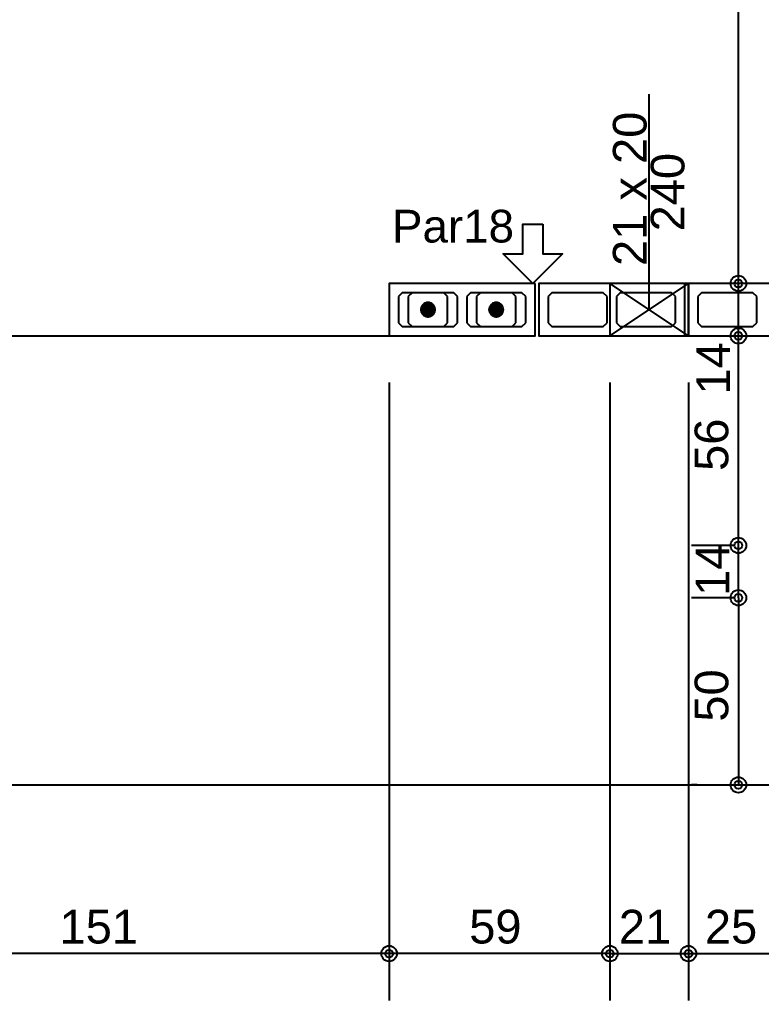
# Model space of a CAD drawing. Extents: x 0 to 119, y 0 to 84.
# Drawn here: x 29.26 to 33.23, y 36.29 to 41.53 of the extents above; entities that cross this region are included whole.
import ezdxf

# ---------------------------------------------------------------- set-up
doc = ezdxf.new("R2010")
doc.units = 0
doc.header["$MEASUREMENT"] = 0
doc.linetypes.add('ESTILO_TQS_0005', pattern=[0.4, 0.3, -0.1])
for name, color, linetype in [('27', 250, 'CONTINUOUS'), ('3', 7, 'CONTINUOUS'), ('35', 255, 'CONTINUOUS')]:
    doc.layers.add(name, color=color, linetype=linetype)
doc.styles.add('TQS_ARIAL', font='arial.ttf')

msp = doc.modelspace()

# ---------------------------------------------------------------- linework, layer by layer
at = {"layer": '27', "color": 250, "linetype": 'ESTILO_TQS_0005'}
for points in [[(31.6028, 40.05), (31.5828, 40.07), (31.3078, 40.07), (31.2878, 40.05), (31.2878, 39.91), (31.3078, 39.89), (31.5828, 39.89), (31.6028, 39.91), (31.6028, 40.05)], [(31.9678, 40.05), (31.9478, 40.07), (31.6728, 40.07), (31.6528, 40.05), (31.6528, 39.91), (31.6728, 39.89), (31.9478, 39.89), (31.9678, 39.91), (31.9678, 40.05)], [(32.4028, 40.05), (32.3828, 40.07), (32.1078, 40.07), (32.0878, 40.05), (32.0878, 39.91), (32.1078, 39.89), (32.3828, 39.89), (32.4028, 39.91), (32.4028, 40.05)], [(32.7678, 40.05), (32.7478, 40.07), (32.4728, 40.07), (32.4528, 40.05), (32.4528, 39.91), (32.4728, 39.89), (32.7478, 39.89), (32.7678, 39.91), (32.7678, 40.05)], [(33.2028, 40.05), (33.1828, 40.07), (32.9078, 40.07), (32.8878, 40.05), (32.8878, 39.91), (32.9078, 39.89), (33.1828, 39.89), (33.2028, 39.91), (33.2028, 40.05)]]:
    msp.add_lwpolyline(points, dxfattribs=at)
at = {"layer": '3', "color": 7, "linetype": 'Continuous'}
for p, q in [((32.8378, 39.84), (32.4178, 40.12)), ((32.4178, 39.84), (32.8378, 40.12)), ((31.3603, 40.07), (31.3403, 40.05)), ((31.3403, 40.05), (31.3403, 39.91)), ((31.5303, 40.07), (31.3603, 40.07)), ((31.5503, 40.05), (31.5303, 40.07)), ((31.5503, 39.91), (31.5503, 40.05)), ((31.7253, 40.07), (31.7053, 40.05)), ((31.7053, 40.05), (31.7053, 39.91)), ((31.8953, 40.07), (31.7253, 40.07)), ((31.9153, 40.05), (31.8953, 40.07)), ((31.9153, 39.91), (31.9153, 40.05)), ((31.3403, 39.91), (31.3603, 39.89)), ((31.3603, 39.89), (31.5303, 39.89)), ((31.5303, 39.89), (31.5503, 39.91)), ((31.7053, 39.91), (31.7253, 39.89)), ((31.7253, 39.89), (31.8953, 39.89)), ((31.8953, 39.89), (31.9153, 39.91))]:
    msp.add_line(p, q, dxfattribs=at)
for points in [[(32.6278, 39.98), (32.6278, 41.132229)], [(32.058639, 40.435947), (32.058639, 40.277974), (32.163955, 40.277974), (32.005981, 40.12), (31.848008, 40.277974), (31.953323, 40.277974), (31.953323, 40.435947), (32.058639, 40.435947)], [(32.0178, 40.12), (31.2378, 40.12), (31.2378, 39.84), (32.0178, 39.84), (32.0178, 40.12)], [(32.8178, 40.12), (32.0378, 40.12), (32.0378, 39.84), (32.8178, 39.84), (32.8178, 40.12)], [(32.8378, 39.84), (32.8378, 40.12), (32.4178, 40.12), (32.4178, 39.84), (32.8378, 39.84)], [(33.6178, 40.12), (32.8378, 40.12), (32.8378, 39.84), (33.6178, 39.84), (33.6178, 40.12)], [(31.4459, 39.98), (31.445897, 39.979939), (31.445888, 39.979879), (31.445872, 39.97982), (31.445851, 39.979763), (31.445825, 39.979709), (31.445792, 39.979657), (31.445755, 39.979609), (31.445713, 39.979565), (31.445667, 39.979526), (31.445617, 39.979491), (31.445564, 39.979461), (31.445508, 39.979437), (31.44545, 39.979419), (31.445391, 39.979407), (31.44533, 39.979401), (31.44527, 39.979401), (31.445209, 39.979407), (31.44515, 39.979419), (31.445092, 39.979437), (31.445036, 39.979461), (31.444983, 39.979491), (31.444933, 39.979526), (31.444887, 39.979565), (31.444845, 39.979609), (31.444808, 39.979657), (31.444775, 39.979709), (31.444749, 39.979763), (31.444728, 39.97982), (31.444712, 39.979879), (31.444703, 39.979939), (31.4447, 39.98), (31.4831, 39.98), (31.482906, 39.983824), (31.482326, 39.987609), (31.481366, 39.991316), (31.480037, 39.994907), (31.47835, 39.998344), (31.476325, 40.001594), (31.473981, 40.004622), (31.471343, 40.007397), (31.468438, 40.009891), (31.465295, 40.012079), (31.461947, 40.013937), (31.458428, 40.015447), (31.454775, 40.016593), (31.451024, 40.017364), (31.447215, 40.017751), (31.443385, 40.017751), (31.439576, 40.017364), (31.435825, 40.016593), (31.432172, 40.015447), (31.428653, 40.013937), (31.425305, 40.012079), (31.422162, 40.009891), (31.419257, 40.007397), (31.416619, 40.004622), (31.414275, 40.001594), (31.41225, 39.998344), (31.410563, 39.994907), (31.409234, 39.991316), (31.408274, 39.987609), (31.407694, 39.983824), (31.4075, 39.98), (31.4459, 39.98)], [(31.8109, 39.98), (31.810897, 39.979939), (31.810888, 39.979879), (31.810872, 39.97982), (31.810851, 39.979763), (31.810825, 39.979709), (31.810792, 39.979657), (31.810755, 39.979609), (31.810713, 39.979565), (31.810667, 39.979526), (31.810617, 39.979491), (31.810564, 39.979461), (31.810508, 39.979437), (31.81045, 39.979419), (31.810391, 39.979407), (31.81033, 39.979401), (31.81027, 39.979401), (31.810209, 39.979407), (31.81015, 39.979419), (31.810092, 39.979437), (31.810036, 39.979461), (31.809983, 39.979491), (31.809933, 39.979526), (31.809887, 39.979565), (31.809845, 39.979609), (31.809808, 39.979657), (31.809775, 39.979709), (31.809749, 39.979763), (31.809728, 39.97982), (31.809712, 39.979879), (31.809703, 39.979939), (31.8097, 39.98), (31.8481, 39.98), (31.847906, 39.983824), (31.847326, 39.987609), (31.846366, 39.991316), (31.845037, 39.994907), (31.84335, 39.998344), (31.841325, 40.001594), (31.838981, 40.004622), (31.836343, 40.007397), (31.833438, 40.009891), (31.830295, 40.012079), (31.826947, 40.013937), (31.823428, 40.015447), (31.819775, 40.016593), (31.816024, 40.017364), (31.812215, 40.017751), (31.808385, 40.017751), (31.804576, 40.017364), (31.800825, 40.016593), (31.797172, 40.015447), (31.793653, 40.013937), (31.790305, 40.012079), (31.787162, 40.009891), (31.784257, 40.007397), (31.781619, 40.004622), (31.779275, 40.001594), (31.77725, 39.998344), (31.775563, 39.994907), (31.774234, 39.991316), (31.773274, 39.987609), (31.772694, 39.983824), (31.7725, 39.98), (31.8109, 39.98)], [(31.4447, 39.98), (31.444703, 39.980061), (31.444712, 39.980121), (31.444728, 39.98018), (31.444749, 39.980237), (31.444775, 39.980291), (31.444808, 39.980343), (31.444845, 39.980391), (31.444887, 39.980435), (31.444933, 39.980474), (31.444983, 39.980509), (31.445036, 39.980539), (31.445092, 39.980563), (31.44515, 39.980581), (31.445209, 39.980593), (31.44527, 39.980599), (31.44533, 39.980599), (31.445391, 39.980593), (31.44545, 39.980581), (31.445508, 39.980563), (31.445564, 39.980539), (31.445617, 39.980509), (31.445667, 39.980474), (31.445713, 39.980435), (31.445755, 39.980391), (31.445792, 39.980343), (31.445825, 39.980291), (31.445851, 39.980237), (31.445872, 39.98018), (31.445888, 39.980121), (31.445897, 39.980061), (31.4459, 39.98), (31.4075, 39.98), (31.407694, 39.976176), (31.408274, 39.972391), (31.409234, 39.968684), (31.410563, 39.965093), (31.41225, 39.961656), (31.414275, 39.958406), (31.416619, 39.955378), (31.419257, 39.952603), (31.422162, 39.950109), (31.425305, 39.947921), (31.428653, 39.946063), (31.432172, 39.944553), (31.435825, 39.943407), (31.439576, 39.942636), (31.443385, 39.942249), (31.447215, 39.942249), (31.451024, 39.942636), (31.454775, 39.943407), (31.458428, 39.944553), (31.461947, 39.946063), (31.465295, 39.947921), (31.468438, 39.950109), (31.471343, 39.952603), (31.473981, 39.955378), (31.476325, 39.958406), (31.47835, 39.961656), (31.480037, 39.965093), (31.481366, 39.968684), (31.482326, 39.972391), (31.482906, 39.976176), (31.4831, 39.98), (31.4447, 39.98)], [(31.8097, 39.98), (31.809703, 39.980061), (31.809712, 39.980121), (31.809728, 39.98018), (31.809749, 39.980237), (31.809775, 39.980291), (31.809808, 39.980343), (31.809845, 39.980391), (31.809887, 39.980435), (31.809933, 39.980474), (31.809983, 39.980509), (31.810036, 39.980539), (31.810092, 39.980563), (31.81015, 39.980581), (31.810209, 39.980593), (31.81027, 39.980599), (31.81033, 39.980599), (31.810391, 39.980593), (31.81045, 39.980581), (31.810508, 39.980563), (31.810564, 39.980539), (31.810617, 39.980509), (31.810667, 39.980474), (31.810713, 39.980435), (31.810755, 39.980391), (31.810792, 39.980343), (31.810825, 39.980291), (31.810851, 39.980237), (31.810872, 39.98018), (31.810888, 39.980121), (31.810897, 39.980061), (31.8109, 39.98), (31.7725, 39.98), (31.772694, 39.976176), (31.773274, 39.972391), (31.774234, 39.968684), (31.775563, 39.965093), (31.77725, 39.961656), (31.779275, 39.958406), (31.781619, 39.955378), (31.784257, 39.952603), (31.787162, 39.950109), (31.790305, 39.947921), (31.793653, 39.946063), (31.797172, 39.944553), (31.800825, 39.943407), (31.804576, 39.942636), (31.808385, 39.942249), (31.812215, 39.942249), (31.816024, 39.942636), (31.819775, 39.943407), (31.823428, 39.944553), (31.826947, 39.946063), (31.830295, 39.947921), (31.833438, 39.950109), (31.836343, 39.952603), (31.838981, 39.955378), (31.841325, 39.958406), (31.84335, 39.961656), (31.845037, 39.965093), (31.846366, 39.968684), (31.847326, 39.972391), (31.847906, 39.976176), (31.8481, 39.98), (31.8097, 39.98)], [(26.8378, 39.84), (26.8378, 37.44), (33.6178, 37.44), (33.6178, 38.44)], [(28.2178, 39.84), (31.2378, 39.84)]]:
    msp.add_lwpolyline(points, dxfattribs=at)
for centre in [(31.4453, 39.98), (31.8103, 39.98)]:
    msp.add_circle(centre, 0.0372, dxfattribs=at)
for points in [[(31.4459, 39.98), (31.410563, 39.994907), (31.409234, 39.991316)], [(31.4459, 39.98), (31.41225, 39.998344), (31.410563, 39.994907)], [(31.4459, 39.98), (31.414275, 40.001594), (31.41225, 39.998344)], [(31.4459, 39.98), (31.416619, 40.004622), (31.414275, 40.001594)], [(31.4459, 39.98), (31.419257, 40.007397), (31.416619, 40.004622)], [(31.4459, 39.98), (31.422162, 40.009891), (31.419257, 40.007397)], [(31.4459, 39.98), (31.425305, 40.012079), (31.422162, 40.009891)], [(31.4459, 39.98), (31.428653, 40.013937), (31.425305, 40.012079)], [(31.4459, 39.98), (31.432172, 40.015447), (31.428653, 40.013937)], [(31.4459, 39.98), (31.435825, 40.016593), (31.432172, 40.015447)], [(31.4459, 39.98), (31.439576, 40.017364), (31.435825, 40.016593)], [(31.4459, 39.98), (31.443385, 40.017751), (31.439576, 40.017364)], [(31.4459, 39.98), (31.447215, 40.017751), (31.443385, 40.017751)], [(31.4831, 39.98), (31.447215, 40.017751), (31.4459, 39.98)], [(31.4831, 39.98), (31.451024, 40.017364), (31.447215, 40.017751)], [(31.4831, 39.98), (31.454775, 40.016593), (31.451024, 40.017364)], [(31.4831, 39.98), (31.458428, 40.015447), (31.454775, 40.016593)], [(31.4831, 39.98), (31.461947, 40.013937), (31.458428, 40.015447)], [(31.4831, 39.98), (31.465295, 40.012079), (31.461947, 40.013937)], [(31.4831, 39.98), (31.468438, 40.009891), (31.465295, 40.012079)], [(31.4831, 39.98), (31.471343, 40.007397), (31.468438, 40.009891)], [(31.4831, 39.98), (31.473981, 40.004622), (31.471343, 40.007397)], [(31.4831, 39.98), (31.476325, 40.001594), (31.473981, 40.004622)], [(31.4831, 39.98), (31.47835, 39.998344), (31.476325, 40.001594)], [(31.4831, 39.98), (31.480037, 39.994907), (31.47835, 39.998344)], [(31.4831, 39.98), (31.481366, 39.991316), (31.480037, 39.994907)], [(31.8109, 39.98), (31.775563, 39.994907), (31.774234, 39.991316)], [(31.8109, 39.98), (31.77725, 39.998344), (31.775563, 39.994907)], [(31.8109, 39.98), (31.779275, 40.001594), (31.77725, 39.998344)], [(31.8109, 39.98), (31.781619, 40.004622), (31.779275, 40.001594)], [(31.8109, 39.98), (31.784257, 40.007397), (31.781619, 40.004622)], [(31.8109, 39.98), (31.787162, 40.009891), (31.784257, 40.007397)], [(31.8109, 39.98), (31.790305, 40.012079), (31.787162, 40.009891)], [(31.8109, 39.98), (31.793653, 40.013937), (31.790305, 40.012079)], [(31.8109, 39.98), (31.797172, 40.015447), (31.793653, 40.013937)], [(31.8109, 39.98), (31.800825, 40.016593), (31.797172, 40.015447)], [(31.8109, 39.98), (31.804576, 40.017364), (31.800825, 40.016593)], [(31.8109, 39.98), (31.808385, 40.017751), (31.804576, 40.017364)], [(31.8109, 39.98), (31.812215, 40.017751), (31.808385, 40.017751)], [(31.8481, 39.98), (31.812215, 40.017751), (31.8109, 39.98)], [(31.8481, 39.98), (31.816024, 40.017364), (31.812215, 40.017751)], [(31.8481, 39.98), (31.819775, 40.016593), (31.816024, 40.017364)], [(31.8481, 39.98), (31.823428, 40.015447), (31.819775, 40.016593)], [(31.8481, 39.98), (31.826947, 40.013937), (31.823428, 40.015447)], [(31.8481, 39.98), (31.830295, 40.012079), (31.826947, 40.013937)], [(31.8481, 39.98), (31.833438, 40.009891), (31.830295, 40.012079)], [(31.8481, 39.98), (31.836343, 40.007397), (31.833438, 40.009891)], [(31.8481, 39.98), (31.838981, 40.004622), (31.836343, 40.007397)], [(31.8481, 39.98), (31.841325, 40.001594), (31.838981, 40.004622)], [(31.8481, 39.98), (31.84335, 39.998344), (31.841325, 40.001594)], [(31.8481, 39.98), (31.845037, 39.994907), (31.84335, 39.998344)], [(31.8481, 39.98), (31.846366, 39.991316), (31.845037, 39.994907)], [(31.4459, 39.98), (31.407694, 39.983824), (31.4075, 39.98)], [(31.4447, 39.98), (31.4075, 39.98), (31.407694, 39.976176)], [(31.4459, 39.98), (31.408274, 39.987609), (31.407694, 39.983824)], [(31.4447, 39.98), (31.407694, 39.976176), (31.408274, 39.972391)], [(31.4459, 39.98), (31.409234, 39.991316), (31.408274, 39.987609)], [(31.4447, 39.98), (31.408274, 39.972391), (31.409234, 39.968684)], [(31.4447, 39.98), (31.409234, 39.968684), (31.410563, 39.965093)], [(31.4447, 39.98), (31.410563, 39.965093), (31.41225, 39.961656)], [(31.4447, 39.98), (31.41225, 39.961656), (31.414275, 39.958406)], [(31.4447, 39.98), (31.414275, 39.958406), (31.416619, 39.955378)], [(31.4447, 39.98), (31.416619, 39.955378), (31.419257, 39.952603)], [(31.4447, 39.98), (31.419257, 39.952603), (31.422162, 39.950109)], [(31.4447, 39.98), (31.422162, 39.950109), (31.425305, 39.947921)], [(31.4447, 39.98), (31.425305, 39.947921), (31.428653, 39.946063)], [(31.4447, 39.98), (31.428653, 39.946063), (31.432172, 39.944553)], [(31.4447, 39.98), (31.432172, 39.944553), (31.435825, 39.943407)], [(31.4447, 39.98), (31.435825, 39.943407), (31.439576, 39.942636)], [(31.4447, 39.98), (31.439576, 39.942636), (31.443385, 39.942249)], [(31.4447, 39.98), (31.443385, 39.942249), (31.447215, 39.942249)], [(31.444933, 39.980474), (31.444728, 39.98018), (31.4447, 39.98)], [(31.444933, 39.980474), (31.4447, 39.98), (31.4447, 39.98)], [(31.444933, 39.980474), (31.4447, 39.98), (31.4447, 39.98)], [(31.444933, 39.980474), (31.4447, 39.98), (31.4447, 39.98)], [(31.444933, 39.980474), (31.4447, 39.98), (31.4447, 39.98)], [(31.444933, 39.980474), (31.4447, 39.98), (31.4447, 39.98)], [(31.444933, 39.980474), (31.4447, 39.98), (31.4447, 39.98)], [(31.444933, 39.980474), (31.4447, 39.98), (31.4447, 39.98)], [(31.444933, 39.980474), (31.4447, 39.98), (31.4447, 39.98)], [(31.444933, 39.980474), (31.4447, 39.98), (31.4447, 39.98)], [(31.444933, 39.980474), (31.4447, 39.98), (31.4447, 39.98)], [(31.444933, 39.980474), (31.4447, 39.98), (31.4447, 39.98)], [(31.444933, 39.980474), (31.4447, 39.98), (31.4447, 39.98)], [(31.444933, 39.980474), (31.4447, 39.98), (31.4447, 39.98)], [(31.444933, 39.980474), (31.4447, 39.98), (31.4447, 39.98)], [(31.444933, 39.980474), (31.4447, 39.98), (31.4447, 39.98)], [(31.444933, 39.980474), (31.4447, 39.98), (31.4447, 39.98)], [(31.444933, 39.980474), (31.4447, 39.98), (31.4447, 39.98)], [(31.444933, 39.980474), (31.4447, 39.98), (31.4447, 39.98)], [(31.444933, 39.980474), (31.4447, 39.98), (31.4447, 39.98)], [(31.444933, 39.980474), (31.4447, 39.98), (31.4447, 39.98)], [(31.444933, 39.980474), (31.4447, 39.98), (31.4447, 39.98)], [(31.444933, 39.980474), (31.4447, 39.98), (31.4447, 39.98)], [(31.4447, 39.98), (31.447215, 39.942249), (31.4831, 39.98)], [(31.444933, 39.980474), (31.444775, 39.980291), (31.444728, 39.98018)], [(31.444933, 39.980474), (31.444808, 39.980343), (31.444775, 39.980291)], [(31.444933, 39.980474), (31.444845, 39.980391), (31.444808, 39.980343)], [(31.444933, 39.980474), (31.444887, 39.980435), (31.444845, 39.980391)], [(31.444933, 39.980474), (31.444933, 39.980474), (31.444887, 39.980435)], [(31.444933, 39.980474), (31.444887, 39.980435), (31.444887, 39.980435)], [(31.444933, 39.980474), (31.444933, 39.980474), (31.444933, 39.980474)], [(31.4459, 39.98), (31.445667, 39.979526), (31.445667, 39.979526)], [(31.4459, 39.98), (31.445667, 39.979526), (31.445667, 39.979526)], [(31.4459, 39.98), (31.445667, 39.979526), (31.445713, 39.979565)], [(31.4459, 39.98), (31.445713, 39.979565), (31.445713, 39.979565)], [(31.4459, 39.98), (31.445713, 39.979565), (31.445755, 39.979609)], [(31.4459, 39.98), (31.445755, 39.979609), (31.445792, 39.979657)], [(31.4459, 39.98), (31.445792, 39.979657), (31.445825, 39.979709)], [(31.4459, 39.98), (31.445825, 39.979709), (31.445872, 39.97982)], [(31.4459, 39.98), (31.445872, 39.97982), (31.4459, 39.98)], [(31.4459, 39.98), (31.4459, 39.98), (31.4459, 39.98)], [(31.4459, 39.98), (31.4459, 39.98), (31.4459, 39.98)], [(31.4459, 39.98), (31.4459, 39.98), (31.4459, 39.98)], [(31.4459, 39.98), (31.4459, 39.98), (31.4459, 39.98)], [(31.4459, 39.98), (31.4459, 39.98), (31.4459, 39.98)], [(31.4459, 39.98), (31.4459, 39.98), (31.4459, 39.98)], [(31.4459, 39.98), (31.4459, 39.98), (31.4459, 39.98)], [(31.4459, 39.98), (31.4459, 39.98), (31.4459, 39.98)], [(31.4459, 39.98), (31.4459, 39.98), (31.4459, 39.98)], [(31.4459, 39.98), (31.4459, 39.98), (31.4459, 39.98)], [(31.4459, 39.98), (31.4459, 39.98), (31.4459, 39.98)], [(31.4459, 39.98), (31.4459, 39.98), (31.4459, 39.98)], [(31.4459, 39.98), (31.4459, 39.98), (31.4459, 39.98)], [(31.4459, 39.98), (31.4459, 39.98), (31.4459, 39.98)], [(31.4459, 39.98), (31.4459, 39.98), (31.4459, 39.98)], [(31.4459, 39.98), (31.4459, 39.98), (31.4459, 39.98)], [(31.4459, 39.98), (31.4459, 39.98), (31.4459, 39.98)], [(31.4459, 39.98), (31.4459, 39.98), (31.4459, 39.98)], [(31.4459, 39.98), (31.4459, 39.98), (31.4459, 39.98)], [(31.4459, 39.98), (31.4459, 39.98), (31.4459, 39.98)], [(31.4459, 39.98), (31.4459, 39.98), (31.4459, 39.98)], [(31.4831, 39.98), (31.447215, 39.942249), (31.451024, 39.942636)], [(31.4831, 39.98), (31.451024, 39.942636), (31.454775, 39.943407)], [(31.4831, 39.98), (31.454775, 39.943407), (31.458428, 39.944553)], [(31.4831, 39.98), (31.458428, 39.944553), (31.461947, 39.946063)], [(31.4831, 39.98), (31.461947, 39.946063), (31.465295, 39.947921)], [(31.4831, 39.98), (31.465295, 39.947921), (31.468438, 39.950109)], [(31.4831, 39.98), (31.468438, 39.950109), (31.471343, 39.952603)], [(31.4831, 39.98), (31.471343, 39.952603), (31.473981, 39.955378)], [(31.4831, 39.98), (31.473981, 39.955378), (31.476325, 39.958406)], [(31.4831, 39.98), (31.476325, 39.958406), (31.47835, 39.961656)], [(31.4831, 39.98), (31.47835, 39.961656), (31.480037, 39.965093)], [(31.4831, 39.98), (31.480037, 39.965093), (31.481366, 39.968684)], [(31.4831, 39.98), (31.482326, 39.987609), (31.481366, 39.991316)], [(31.4831, 39.98), (31.481366, 39.968684), (31.482326, 39.972391)], [(31.4831, 39.98), (31.482906, 39.983824), (31.482326, 39.987609)], [(31.4831, 39.98), (31.482326, 39.972391), (31.482906, 39.976176)], [(31.8109, 39.98), (31.772694, 39.983824), (31.7725, 39.98)], [(31.8097, 39.98), (31.7725, 39.98), (31.772694, 39.976176)], [(31.8109, 39.98), (31.773274, 39.987609), (31.772694, 39.983824)], [(31.8097, 39.98), (31.772694, 39.976176), (31.773274, 39.972391)], [(31.8109, 39.98), (31.774234, 39.991316), (31.773274, 39.987609)], [(31.8097, 39.98), (31.773274, 39.972391), (31.774234, 39.968684)], [(31.8097, 39.98), (31.774234, 39.968684), (31.775563, 39.965093)], [(31.8097, 39.98), (31.775563, 39.965093), (31.77725, 39.961656)], [(31.8097, 39.98), (31.77725, 39.961656), (31.779275, 39.958406)], [(31.8097, 39.98), (31.779275, 39.958406), (31.781619, 39.955378)], [(31.8097, 39.98), (31.781619, 39.955378), (31.784257, 39.952603)], [(31.8097, 39.98), (31.784257, 39.952603), (31.787162, 39.950109)], [(31.8097, 39.98), (31.787162, 39.950109), (31.790305, 39.947921)], [(31.8097, 39.98), (31.790305, 39.947921), (31.793653, 39.946063)], [(31.8097, 39.98), (31.793653, 39.946063), (31.797172, 39.944553)], [(31.8097, 39.98), (31.797172, 39.944553), (31.800825, 39.943407)], [(31.8097, 39.98), (31.800825, 39.943407), (31.804576, 39.942636)], [(31.8097, 39.98), (31.804576, 39.942636), (31.808385, 39.942249)], [(31.8097, 39.98), (31.808385, 39.942249), (31.812215, 39.942249)], [(31.809933, 39.980474), (31.809728, 39.98018), (31.8097, 39.98)], [(31.809933, 39.980474), (31.8097, 39.98), (31.8097, 39.98)], [(31.809933, 39.980474), (31.8097, 39.98), (31.8097, 39.98)], [(31.809933, 39.980474), (31.8097, 39.98), (31.8097, 39.98)], [(31.809933, 39.980474), (31.8097, 39.98), (31.8097, 39.98)], [(31.809933, 39.980474), (31.8097, 39.98), (31.8097, 39.98)], [(31.809933, 39.980474), (31.8097, 39.98), (31.8097, 39.98)], [(31.809933, 39.980474), (31.8097, 39.98), (31.8097, 39.98)], [(31.809933, 39.980474), (31.8097, 39.98), (31.8097, 39.98)], [(31.809933, 39.980474), (31.8097, 39.98), (31.8097, 39.98)], [(31.809933, 39.980474), (31.8097, 39.98), (31.8097, 39.98)], [(31.809933, 39.980474), (31.8097, 39.98), (31.8097, 39.98)], [(31.809933, 39.980474), (31.8097, 39.98), (31.8097, 39.98)], [(31.809933, 39.980474), (31.8097, 39.98), (31.8097, 39.98)], [(31.809933, 39.980474), (31.8097, 39.98), (31.8097, 39.98)], [(31.809933, 39.980474), (31.8097, 39.98), (31.8097, 39.98)], [(31.809933, 39.980474), (31.8097, 39.98), (31.8097, 39.98)], [(31.809933, 39.980474), (31.8097, 39.98), (31.8097, 39.98)], [(31.809933, 39.980474), (31.8097, 39.98), (31.8097, 39.98)], [(31.809933, 39.980474), (31.8097, 39.98), (31.8097, 39.98)], [(31.809933, 39.980474), (31.8097, 39.98), (31.8097, 39.98)], [(31.809933, 39.980474), (31.8097, 39.98), (31.8097, 39.98)], [(31.809933, 39.980474), (31.8097, 39.98), (31.8097, 39.98)], [(31.8097, 39.98), (31.812215, 39.942249), (31.8481, 39.98)], [(31.809933, 39.980474), (31.809775, 39.980291), (31.809728, 39.98018)], [(31.809933, 39.980474), (31.809808, 39.980343), (31.809775, 39.980291)], [(31.809933, 39.980474), (31.809845, 39.980391), (31.809808, 39.980343)], [(31.809933, 39.980474), (31.809887, 39.980435), (31.809845, 39.980391)], [(31.809933, 39.980474), (31.809933, 39.980474), (31.809887, 39.980435)], [(31.809933, 39.980474), (31.809887, 39.980435), (31.809887, 39.980435)], [(31.809933, 39.980474), (31.809933, 39.980474), (31.809933, 39.980474)], [(31.8109, 39.98), (31.810667, 39.979526), (31.810667, 39.979526)], [(31.8109, 39.98), (31.810667, 39.979526), (31.810667, 39.979526)], [(31.8109, 39.98), (31.810667, 39.979526), (31.810713, 39.979565)], [(31.8109, 39.98), (31.810713, 39.979565), (31.810713, 39.979565)], [(31.8109, 39.98), (31.810713, 39.979565), (31.810755, 39.979609)], [(31.8109, 39.98), (31.810755, 39.979609), (31.810792, 39.979657)], [(31.8109, 39.98), (31.810792, 39.979657), (31.810825, 39.979709)], [(31.8109, 39.98), (31.810825, 39.979709), (31.810872, 39.97982)], [(31.8109, 39.98), (31.810872, 39.97982), (31.8109, 39.98)], [(31.8109, 39.98), (31.8109, 39.98), (31.8109, 39.98)], [(31.8109, 39.98), (31.8109, 39.98), (31.8109, 39.98)], [(31.8109, 39.98), (31.8109, 39.98), (31.8109, 39.98)], [(31.8109, 39.98), (31.8109, 39.98), (31.8109, 39.98)], [(31.8109, 39.98), (31.8109, 39.98), (31.8109, 39.98)], [(31.8109, 39.98), (31.8109, 39.98), (31.8109, 39.98)], [(31.8109, 39.98), (31.8109, 39.98), (31.8109, 39.98)], [(31.8109, 39.98), (31.8109, 39.98), (31.8109, 39.98)], [(31.8109, 39.98), (31.8109, 39.98), (31.8109, 39.98)], [(31.8109, 39.98), (31.8109, 39.98), (31.8109, 39.98)], [(31.8109, 39.98), (31.8109, 39.98), (31.8109, 39.98)], [(31.8109, 39.98), (31.8109, 39.98), (31.8109, 39.98)], [(31.8109, 39.98), (31.8109, 39.98), (31.8109, 39.98)], [(31.8109, 39.98), (31.8109, 39.98), (31.8109, 39.98)], [(31.8109, 39.98), (31.8109, 39.98), (31.8109, 39.98)], [(31.8109, 39.98), (31.8109, 39.98), (31.8109, 39.98)], [(31.8109, 39.98), (31.8109, 39.98), (31.8109, 39.98)], [(31.8109, 39.98), (31.8109, 39.98), (31.8109, 39.98)], [(31.8109, 39.98), (31.8109, 39.98), (31.8109, 39.98)], [(31.8109, 39.98), (31.8109, 39.98), (31.8109, 39.98)], [(31.8109, 39.98), (31.8109, 39.98), (31.8109, 39.98)], [(31.8481, 39.98), (31.812215, 39.942249), (31.816024, 39.942636)], [(31.8481, 39.98), (31.816024, 39.942636), (31.819775, 39.943407)], [(31.8481, 39.98), (31.819775, 39.943407), (31.823428, 39.944553)], [(31.8481, 39.98), (31.823428, 39.944553), (31.826947, 39.946063)], [(31.8481, 39.98), (31.826947, 39.946063), (31.830295, 39.947921)], [(31.8481, 39.98), (31.830295, 39.947921), (31.833438, 39.950109)], [(31.8481, 39.98), (31.833438, 39.950109), (31.836343, 39.952603)], [(31.8481, 39.98), (31.836343, 39.952603), (31.838981, 39.955378)], [(31.8481, 39.98), (31.838981, 39.955378), (31.841325, 39.958406)], [(31.8481, 39.98), (31.841325, 39.958406), (31.84335, 39.961656)], [(31.8481, 39.98), (31.84335, 39.961656), (31.845037, 39.965093)], [(31.8481, 39.98), (31.845037, 39.965093), (31.846366, 39.968684)], [(31.8481, 39.98), (31.847326, 39.987609), (31.846366, 39.991316)], [(31.8481, 39.98), (31.846366, 39.968684), (31.847326, 39.972391)], [(31.8481, 39.98), (31.847906, 39.983824), (31.847326, 39.987609)], [(31.8481, 39.98), (31.847326, 39.972391), (31.847906, 39.976176)]]:
    msp.add_solid(points, dxfattribs=at)
at = {"layer": '35', "color": 255, "linetype": 'Continuous'}
for p, q in [((33.104834, 40.12), (33.104834, 49.54)), ((33.104021, 40.12), (33.104021, 40.12)), ((33.104021, 40.12), (33.104021, 40.12)), ((33.104834, 39.84), (33.104834, 40.12)), ((31.2378, 39.84), (31.2378, 39.84)), ((31.2378, 39.84), (31.2378, 39.84)), ((32.4178, 39.84), (32.4178, 39.84)), ((32.4178, 39.84), (32.4178, 39.84)), ((32.8378, 39.84), (32.8378, 39.84)), ((32.8378, 39.84), (32.8378, 39.84)), ((33.088548, 39.84), (33.088548, 39.84)), ((33.088548, 39.84), (33.088548, 39.84)), ((33.104834, 38.72), (33.104834, 39.84)), ((31.2378, 39.59), (31.2378, 36.288276)), ((31.2378, 39.59), (31.2378, 36.288276)), ((32.4178, 39.59), (32.4178, 36.288276)), ((32.4178, 39.59), (32.4178, 36.288276)), ((32.8378, 39.59), (32.8378, 36.288276)), ((32.8378, 39.59), (32.8378, 36.288276)), ((33.0878, 38.72), (32.854834, 38.72)), ((33.0878, 38.72), (32.854834, 38.72)), ((33.104834, 38.44), (33.104834, 38.72)), ((33.0878, 38.44), (32.854834, 38.44)), ((33.0878, 38.44), (32.854834, 38.44)), ((33.104834, 38.44), (33.104834, 37.44)), ((32.883909, 37.44), (32.854834, 37.44)), ((33.133909, 37.44), (33.133909, 37.44)), ((31.2378, 36.538276), (28.2178, 36.538276)), ((32.4178, 36.538276), (31.2378, 36.538276)), ((32.4178, 36.538276), (32.8378, 36.538276)), ((32.8378, 36.538276), (33.3378, 36.538276))]:
    msp.add_line(p, q, dxfattribs=at)
for centre, radius in [((33.104834, 40.12), 0.041625), ((33.104834, 40.12), 0.041625), ((33.104834, 40.12), 0.02075), ((33.104834, 40.12), 0.02075), ((33.104834, 39.84), 0.041625), ((33.104834, 39.84), 0.041625), ((33.104834, 39.84), 0.02075), ((33.104834, 39.84), 0.02075), ((33.104834, 38.72), 0.041625), ((33.104834, 38.72), 0.041625), ((33.104834, 38.72), 0.02075), ((33.104834, 38.72), 0.02075), ((33.104834, 38.44), 0.041625), ((33.104834, 38.44), 0.041625), ((33.104834, 38.44), 0.02075), ((33.104834, 38.44), 0.02075), ((33.104834, 37.44), 0.041625), ((33.104834, 37.44), 0.02075), ((31.2378, 36.538276), 0.041625), ((31.2378, 36.538276), 0.041625), ((31.2378, 36.538276), 0.02075), ((31.2378, 36.538276), 0.02075), ((32.4178, 36.538276), 0.041625), ((32.4178, 36.538276), 0.041625), ((32.4178, 36.538276), 0.02075), ((32.4178, 36.538276), 0.02075), ((32.8378, 36.538276), 0.041625), ((32.8378, 36.538276), 0.041625), ((32.8378, 36.538276), 0.02075), ((32.8378, 36.538276), 0.02075)]:
    msp.add_circle(centre, radius, dxfattribs=at)

# ---------------------------------------------------------------- texts
at = {"layer": '3', "color": 7, "linetype": 'Continuous', "style": 'TQS_ARIAL'}
for s, p in [('21 x 20', (32.613981, 40.213261)), ('240', (32.816374, 40.398032))]:
    msp.add_text(s, height=0.18, rotation=90, dxfattribs=at).set_placement(p)
msp.add_text('Par18', height=0.175, dxfattribs=at).set_placement((31.253119, 40.33875))
at = {"layer": '35', "color": 255, "linetype": 'Continuous', "style": 'TQS_ARIAL'}
for s, p in [('14', (33.060502, 39.526507)), ('56', (33.050834, 39.118)), ('14', (33.05599, 38.450095)), ('50', (33.050834, 37.778))]:
    msp.add_text(s, height=0.18, rotation=90, dxfattribs=at).set_placement(p)
for s, p in [('151', (29.4758, 36.592276)), ('59', (31.6658, 36.592276)), ('21', (32.4658, 36.592276)), ('25', (32.9258, 36.592276))]:
    msp.add_text(s, height=0.18, dxfattribs=at).set_placement(p)

doc.saveas('drawing.dxf')
